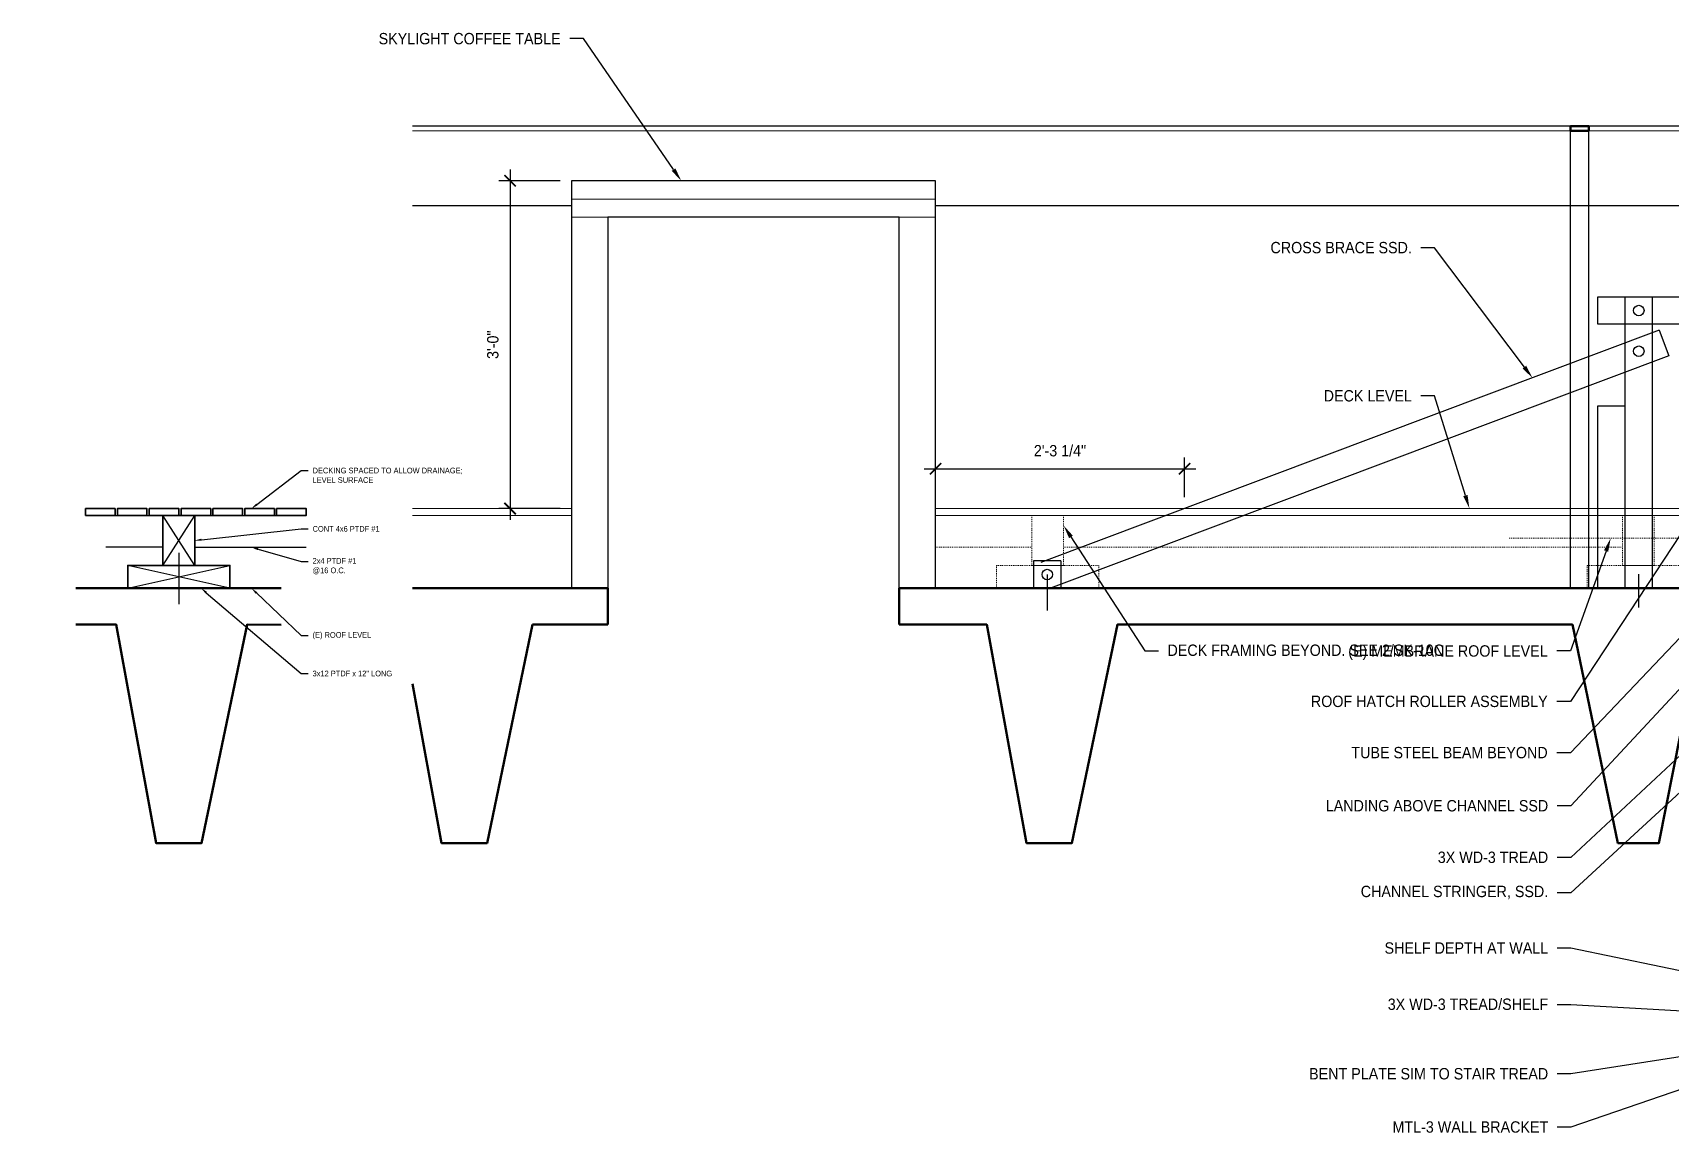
# Model space of a CAD drawing. Header units: inches. Extents: x -5536 to 8590, y -9140 to 228.
# Drawn here: x -260.2 to -80.2, y -4528.7 to -4407.5 of the extents above; entities that cross this region are included whole.
import ezdxf
from ezdxf import colors
from ezdxf.entities.mleader import LeaderData, LeaderLine
from ezdxf.math import Vec2, Vec3

# ---------------------------------------------------------------- set-up
doc = ezdxf.new("R2010")
doc.units = ezdxf.units.IN
doc.header["$LTSCALE"] = 0.125
doc.header["$MEASUREMENT"] = 0
doc.header["$PDMODE"] = 35
doc.header["$PDSIZE"] = -5
doc.linetypes.add('DASHED', pattern=[0.75, 0.5, -0.25])
doc.layers.get('0').update_dxf_attribs({"linetype": 'CONTINUOUS'})
doc.layers.get('Defpoints').update_dxf_attribs({"linetype": 'CONTINUOUS'})
for name, color, linetype, lineweight in [('A-ELEV-1', 4, 'CONTINUOUS', 35), ('A-ELEV-2', 5, 'CONTINUOUS', 25), ('A-ELEV-3', 8, 'CONTINUOUS', 15), ('A-ELEV-BYND', 9, 'DASHED', 9), ('A-ELEV-CUT', 3, 'CONTINUOUS', 50), ('A-FLOR-BYND', 8, 'DASHED', 15), ('A-NOTE-DIM', 8, 'CONTINUOUS', 15), ('A-NOTE-REF', 8, 'CONTINUOUS', 15)]:
    doc.layers.add(name, color=color, linetype=linetype, lineweight=lineweight)
doc.styles.add('ANNOT-SM', font='swisse.ttf', dxfattribs={"width": 0.9, "height": 0.078125})
doc.dimstyles.new('DIM-ANNOT', dxfattribs={"dimtxt": 0.078125, "dimasz": 0.078125, "dimexe": 0.078125, "dimexo": 0.078125, "dimgap": 0.078125, "dimtad": 1, "dimzin": 11, "dimdsep": 46, "dimlunit": 4, "dimtxsty": 'ANNOT-SM', "dimblk1": 'ARCHTICK', "dimblk2": 'ARCHTICK', "dimsah": 1, "dimcen": 0, "dimdle": 0.078125, "dimclrd": 8, "dimclre": 8, "dimclrt": 8, "dimadec": 0, "dimazin": 0, "dimtfac": 4, "dimtofl": 0, "dimtmove": 2, "dimatfit": 3, "dimfxl": 1, "dimfrac": 2, "dimtzin": 0, "dimarcsym": 0})

# ---------------------------------------------------------------- blocks, each defined once
blk = doc.blocks.new('deck detail')
at = {"layer": 'A-ELEV-1'}
for points in [[(-10.25, 8), (-7, 8), (-7, 8.75), (-10.25, 8.75)], [(-6.75, 8), (-3.5, 8), (-3.5, 8.75), (-6.75, 8.75)], [(-3.25, 8), (0, 8), (0, 8.75), (-3.25, 8.75)], [(1.75, 2.5), (-1.75, 2.5), (-1.75, 8), (1.75, 8)], [(0.25, 8), (3.5, 8), (3.5, 8.75), (0.25, 8.75)], [(3.75, 8), (7, 8), (7, 8.75), (3.75, 8.75)], [(7.25, 8), (10.5, 8), (10.5, 8.75), (7.25, 8.75)], [(10.75, 8), (14, 8), (14, 8.75), (10.75, 8.75)], [(5.62, 0), (-5.62, 0), (-5.62, 2.5), (5.62, 2.5)]]:
    blk.add_lwpolyline(points, close=True, dxfattribs=at)
at = {"layer": 'A-ELEV-2'}
for p, q in [((-1.75, 2.5), (1.75, 8)), ((1.75, 2.5), (-1.75, 8)), ((-1.75, 4.5), (-8.01, 4.5)), ((1.75, 4.5), (11.51, 4.5)), ((-5.62, 0), (5.62, 2.5)), ((5.62, 0), (-5.62, 2.5))]:
    blk.add_line(p, q, dxfattribs=at)
blk = doc.blocks.new('_ARCHTICK')
at = {"color": 0, "linetype": 'ByBlock', "const_width": 0.15}
blk.add_lwpolyline([(-0.5, -0.5), (0.5, 0.5)], dxfattribs=at)
blk = doc.blocks.new('*D115')
at = {"layer": 'A-NOTE-DIM', "color": 8, "lineweight": -2, "transparency": 16777216}
for p, q in [((-202.25, -4423.75), (-209.01, -4423.75)), ((-207.76, -4422.5), (-207.76, -4461)), ((-202.25, -4459.75), (-209.01, -4459.75))]:
    blk.add_line(p, q, dxfattribs=at)
at = {"layer": 'Defpoints', "color": 0, "transparency": 16777216}
for p in [(-201, -4423.75), (-207.76, -4459.75), (-201, -4459.75)]:
    blk.add_point(p, dxfattribs=at)
at = {"layer": 'A-NOTE-DIM', "color": 8, "lineweight": -2, "transparency": 16777216, "xscale": 1.25, "yscale": 1.25, "zscale": 1.25}
for p, rotation in [((-207.76, -4423.75), 90), ((-207.76, -4459.75), 270)]:
    blk.add_blockref('_ARCHTICK', p, dxfattribs=dict(at, rotation=rotation))
at = {"layer": 'A-NOTE-DIM', "color": 8, "transparency": 16777216, "insert": (-209.65, -4441.75), "char_height": 1.25, "attachment_point": 5, "rotation": 90, "style": 'ANNOT-SM'}
blk.add_mtext('3\'-0" ', dxfattribs=at)
blk = doc.blocks.new('*D116')
at = {"layer": 'A-NOTE-DIM', "color": 8, "lineweight": -2, "transparency": 16777216}
for p, q in [((-161, -4458.5), (-161, -4454.12)), ((-133.63, -4458.5), (-133.63, -4454.12)), ((-162.25, -4455.37), (-132.38, -4455.37))]:
    blk.add_line(p, q, dxfattribs=at)
at = {"layer": 'Defpoints', "color": 0, "transparency": 16777216}
for p in [(-133.63, -4455.37), (-161, -4459.75), (-133.63, -4459.75)]:
    blk.add_point(p, dxfattribs=at)
at = {"layer": 'A-NOTE-DIM', "color": 8, "lineweight": -2, "transparency": 16777216, "xscale": 1.25, "yscale": 1.25, "zscale": 1.25, "rotation": 180}
blk.add_blockref('_ARCHTICK', (-161, -4455.37), dxfattribs=at)
at = {"layer": 'A-NOTE-DIM', "color": 8, "lineweight": -2, "transparency": 16777216, "xscale": 1.25, "yscale": 1.25, "zscale": 1.25}
blk.add_blockref('_ARCHTICK', (-133.63, -4455.37), dxfattribs=at)
at = {"layer": 'A-NOTE-DIM', "color": 8, "transparency": 16777216, "insert": (-147.32, -4453.4), "char_height": 1.25, "attachment_point": 5, "style": 'ANNOT-SM'}
blk.add_mtext('2\'-3 1/4" ', dxfattribs=at)

msp = doc.modelspace()

# ---------------------------------------------------------------- linework, layer by layer
at = {"layer": 'A-ELEV-2'}
for p, q in [((-19.2502, -4417.75), (-218.46943, -4417.75)), ((-91.20496, -4468.5), (-91.20496, -4418.25)), ((-89.20496, -4468.5), (-89.20496, -4418)), ((-201.0002, -4426.5), (-218.46943, -4426.5)), ((-19.0002, -4426.5), (-161.0002, -4426.5)), ((-85.20496, -4468.5), (-85.20496, -4436.5)), ((-82.20496, -4468.5), (-82.20496, -4436.5)), ((-81.44963, -4440.16595), (-149.41495, -4465.67196)), ((-81.44963, -4440.16595), (-80.40195, -4442.95231)), ((-80.40195, -4442.95231), (-148.34772, -4468.5)), ((-88.20496, -4468.5), (-88.20496, -4448.44495)), ((-88.20496, -4448.44495), (-85.20496, -4448.44495)), ((-254.41498, -4460.5), (-230.16498, -4460.5)), ((-244.16498, -4464.60919), (-244.16498, -4470.23644)), ((-242.41498, -4464), (-230.16498, -4464)), ((-147.2176, -4465.5), (-150.2176, -4465.5)), ((-150.2176, -4465.5), (-150.2176, -4468.5)), ((-147.2176, -4465.5), (-147.2176, -4468.5)), ((-148.7176, -4467), (-148.7176, -4470.95594))]:
    msp.add_line(p, q, dxfattribs=at)
for points in [[(-161.0002, -4468.5), (-161.0002, -4423.75), (-201.0002, -4423.75), (-201.0002, -4468.5)], [(-165.0002, -4468.5), (-165.0002, -4427.75), (-197.0002, -4427.75), (-197.0002, -4468.5)], [(-19.0002, -4439.5), (-88.20496, -4439.5), (-88.20496, -4436.5), (-19.0002, -4436.5)], [(-83.7502, -4466.94188), (-83.7502, -4470.6326)]]:
    msp.add_lwpolyline(points, dxfattribs=at)
for centre in [(-83.70496, -4438), (-83.70496, -4442.46157), (-148.7176, -4467)]:
    msp.add_circle(centre, 0.57811, dxfattribs=at)
at = {"layer": 'A-ELEV-3'}
for p, q in [((-91.20496, -4418.25), (-218.46943, -4418.25)), ((-19.5002, -4418.25), (-89.20496, -4418.25))]:
    msp.add_line(p, q, dxfattribs=at)
for points in [[(-218.46943, -4459.75), (-201.0002, -4459.75)], [(-201.0002, -4460.5), (-218.46943, -4460.5)], [(-161.0002, -4459.75), (-75.0002, -4459.75), (-75.0002, -4460.5), (-161.0002, -4460.5)]]:
    msp.add_lwpolyline(points, dxfattribs=at)
at = {"layer": 'A-ELEV-BYND'}
for p, q in [((-161.0002, -4464), (-150.4279, -4464)), ((-146.9279, -4464), (-85.5002, -4464))]:
    msp.add_line(p, q, dxfattribs=at)
for points in [[(-146.9279, -4466), (-150.4279, -4466), (-150.4279, -4460.5), (-146.9279, -4460.5)], [(-82.0002, -4466), (-85.5002, -4466), (-85.5002, -4460.5), (-82.0002, -4460.5)], [(-143.0529, -4468.5), (-154.3029, -4468.5), (-154.3029, -4466), (-143.0529, -4466)], [(-78.1252, -4468.5), (-89.3752, -4468.5), (-89.3752, -4466), (-78.1252, -4466)]]:
    msp.add_lwpolyline(points, close=True, dxfattribs=at)
at = {"layer": 'A-ELEV-CUT'}
for p, q in [((-232.90613, -4468.5), (-255.50323, -4468.5)), ((-197.0002, -4468.5), (-218.46943, -4468.5)), ((-197.0002, -4468.5), (-197.0002, -4472.5)), ((-165.0002, -4468.5), (-165.0002, -4472.5))]:
    msp.add_line(p, q, dxfattribs=at)
for points in [[(-89.20496, -4418.25), (-91.20496, -4418.25), (-91.20496, -4417.75), (-89.20496, -4417.75), (-89.20496, -4418.25)], [(-165.0002, -4472.5), (-155.37651, -4472.5), (-151.0002, -4496.5), (-146.0002, -4496.5), (-141.0002, -4472.5), (-91.0002, -4472.5), (-86.0002, -4496.5), (-81.5002, -4496.5), (-76.7502, -4472.5), (-70.7502, -4472.5), (-70.7502, -4468.5), (-165.0002, -4468.5)], [(-232.90613, -4472.50598), (-236.66498, -4472.5), (-241.66498, -4496.5), (-246.66498, -4496.5), (-251.04129, -4472.5), (-255.50323, -4472.5)], [(-205.28172, -4472.5), (-210.28172, -4496.5), (-215.28172, -4496.5), (-218.46943, -4479.01839)], [(-197.0002, -4472.5), (-205.28172, -4472.5)]]:
    msp.add_lwpolyline(points, dxfattribs=at)
at = {"layer": 'A-FLOR-BYND'}
msp.add_line((-74.2502, -4463), (-98.01232, -4463), dxfattribs=at)
at = {"layer": 'A-NOTE-DIM'}
for p, q in [((-201.0002, -4425.75), (-161.0002, -4425.75)), ((-201.0002, -4427.75), (-161.0002, -4427.75))]:
    msp.add_line(p, q, dxfattribs=at)

# ---------------------------------------------------------------- block references
at = {"layer": 'A-ELEV-2'}
msp.add_blockref('deck detail', (-244.16498, -4468.5), dxfattribs=at)

# ---------------------------------------------------------------- dimensions: what is measured, and where the dimension line sits
at = {"layer": 'A-NOTE-DIM'}
dim = msp.add_linear_dim(base=(-207.76196, -4459.75), p1=(-201.0002, -4423.75), p2=(-201.0002, -4459.75), angle=90, dimstyle='DIM-ANNOT', override={"dimpost": ' '}, dxfattribs=at)
dim.commit()
dim.dimension.update_dxf_attribs({"geometry": '*D115', "text_midpoint": (-209.65344, -4441.75)})
dim = msp.add_linear_dim(base=(-133.63484, -4455.36867), p1=(-161.0002, -4459.75), p2=(-133.63484, -4459.75), dimstyle='DIM-ANNOT', override={"dimpost": ' '}, dxfattribs=at)
dim.commit()
dim.dimension.update_dxf_attribs({"geometry": '*D116', "text_midpoint": (-147.31752, -4453.3969)})

# ---------------------------------------------------------------- leaders
at = {"layer": 'A-NOTE-REF'}
ml = msp.add_multileader_mtext('Standard', dxfattribs=at)
ml.set_content('SKYLIGHT COFFEE TABLE', color=256, style='ANNOT-SM')
ml.set_leader_properties()
ml.build(insert=Vec2(0, 0))
ml.multileader.update_dxf_attribs({"dogleg_length": 0.09375, "arrow_head_size": 1.5, "scale": 16})
ctx = ml.context
ctx.base_point, ctx.scale, ctx.char_height, ctx.arrow_head_size, ctx.landing_gap_size, ctx.plane_origin = Vec3(-218.93769, -4408.1257), 16, 1.25, 1.5, 1, Vec3(-176.93919, -4447.0509)
ctx.text_align_type = 2
notes = []
notes.append((ctx, [(0, (1, 1, 0), (-199.70823, -4408.1257), (-1, 0), 1.5, [(0, [(-188.94142, -4423.75)], 0, [])])]))
ctx.mtext.insert, ctx.mtext.width, ctx.mtext.alignment, ctx.mtext.flow_direction = Vec3(-202.20823, -4407.5007), 18.4050437, 3, 5
ml = msp.add_multileader_mtext('Standard', dxfattribs=at)
ml.set_content('42" H GUARDRAIL ', color=256, style='ANNOT-SM')
ml.set_leader_properties()
ml.build(insert=Vec2(0, 0))
ml.multileader.update_dxf_attribs({"dogleg_length": 0.09375, "arrow_head_size": 1.5, "scale": 16})
ctx = ml.context
ctx.base_point, ctx.scale, ctx.char_height, ctx.arrow_head_size, ctx.landing_gap_size, ctx.plane_origin = Vec3(-310.25459, -4423.12989), 16, 1.25, 1.5, 1, Vec3(-429.55094, -4518.54878)
notes.append((ctx, [(0, (1, 1, 0), (-311.75459, -4423.12989), (1, 0), 1.5, [(0, [(-338.51064, -4417.75)], 0, [])])]))
ctx.mtext.insert, ctx.mtext.width, ctx.mtext.flow_direction = Vec3(-309.25459, -4422.48841), 12.9940449, 5
ml = msp.add_multileader_mtext('Standard', dxfattribs=at)
ml.set_content('CROSS BRACE SSD.', color=256, style='ANNOT-SM')
ml.set_leader_properties()
ml.build(insert=Vec2(0, 0))
ml.multileader.update_dxf_attribs({"dogleg_length": 0.09375, "arrow_head_size": 1.5, "scale": 16})
ctx = ml.context
ctx.base_point, ctx.scale, ctx.char_height, ctx.arrow_head_size, ctx.landing_gap_size, ctx.plane_origin = Vec3(-126.87294, -4431.09698), 16, 1.25, 1.5, 1, Vec3(-83.3752, -4470.02219)
ctx.text_align_type = 2
notes.append((ctx, [(0, (1, 1, 0), (-106.14424, -4431.09698), (-1, 0), 1.5, [(0, [(-95.37743, -4445.4127)], 0, [])])]))
ctx.mtext.insert, ctx.mtext.width, ctx.mtext.alignment, ctx.mtext.flow_direction = Vec3(-108.64424, -4430.4555), 18.4050437, 3, 5
ml = msp.add_multileader_mtext('Standard', dxfattribs=at)
ml.set_content('(E) PARAPET', color=256, style='ANNOT-SM')
ml.set_leader_properties()
ml.build(insert=Vec2(0, 0))
ml.multileader.update_dxf_attribs({"dogleg_length": 0.09375, "arrow_head_size": 1.5, "scale": 16})
ctx = ml.context
ctx.base_point, ctx.scale, ctx.char_height, ctx.arrow_head_size, ctx.landing_gap_size, ctx.plane_origin = Vec3(-310.35667, -4439.87535), 16, 1.25, 1.5, 1, Vec3(-358.53052, -4444.10967)
notes.append((ctx, [(0, (1, 1, 0), (-311.85667, -4439.87535), (1, 0), 1.5, [(0, [(-313.51044, -4445.38786)], 0, [])])]))
ctx.mtext.insert, ctx.mtext.width, ctx.mtext.flow_direction = Vec3(-309.35667, -4439.08597), 11.8182432, 5
ml = msp.add_multileader_mtext('Standard', dxfattribs=at)
ml.set_content('DECK LEVEL', color=256, style='ANNOT-SM')
ml.set_leader_properties()
ml.build(insert=Vec2(0, 0))
ml.multileader.update_dxf_attribs({"dogleg_length": 0.09375, "arrow_head_size": 1.5, "scale": 16})
ctx = ml.context
ctx.base_point, ctx.scale, ctx.char_height, ctx.arrow_head_size, ctx.landing_gap_size, ctx.plane_origin = Vec3(-120.28116, -4447.3741), 16, 1.25, 1.5, 1, Vec3(-83.3752, -4482.38264)
ctx.text_align_type = 2
notes.append((ctx, [(0, (1, 1, 0), (-106.14424, -4447.3741), (-1, 0), 1.5, [(0, [(-102.31998, -4459.75)], 0, [])])]))
ctx.mtext.insert, ctx.mtext.width, ctx.mtext.alignment, ctx.mtext.flow_direction = Vec3(-108.64424, -4446.73262), 23.5251956, 3, 5
ml = msp.add_multileader_mtext('Standard', dxfattribs=at)
ml.set_content('ROOF HATCH ROLLER ASSEMBLY', color=256, style='ANNOT-SM')
ml.set_leader_properties()
ml.build(insert=Vec2(0, 0))
ml.multileader.update_dxf_attribs({"dogleg_length": 0.09375, "arrow_head_size": 1.5, "scale": 16})
ctx = ml.context
ctx.base_point, ctx.scale, ctx.char_height, ctx.arrow_head_size, ctx.landing_gap_size, ctx.plane_origin = Vec3(-113.4772, -4480.94116), 16, 1.25, 1.5, 1, Vec3(-116.0405, -4506.45839)
ctx.text_align_type = 2
notes.append((ctx, [(1, (1, 1, 0), (-91.22188, -4480.94116), (-1, 0), 1.5, [(0, [(-74.2502, -4455.17004)], 0, [])])]))
ctx.mtext.insert, ctx.mtext.width, ctx.mtext.alignment, ctx.mtext.flow_direction = Vec3(-93.72188, -4480.29968), 21.5361499, 3, 5
ml = msp.add_multileader_mtext('Standard', dxfattribs=at)
ml.set_content('ROOF MEMBRANE', color=256, style='ANNOT-SM')
ml.set_leader_properties()
ml.build(insert=Vec2(0, 0))
ml.multileader.update_dxf_attribs({"dogleg_length": 0.09375, "arrow_head_size": 1.5, "scale": 16})
ctx = ml.context
ctx.base_point, ctx.scale, ctx.char_height, ctx.arrow_head_size, ctx.landing_gap_size, ctx.plane_origin = Vec3(-310.35667, -4455.9974), 16, 1.25, 1.5, 1, Vec3(-358.53052, -4459.01491)
notes.append((ctx, [(0, (1, 1, 0), (-311.85667, -4455.9974), (1, 0), 1.5, [(0, [(-336.41567, -4460.2931)], 0, [])])]))
ctx.mtext.insert, ctx.mtext.width, ctx.mtext.flow_direction = Vec3(-309.35667, -4455.3724), 11.8182432, 5
ml = msp.add_multileader_mtext('Standard', dxfattribs=at)
ml.set_content('DECKING SPACED TO ALLOW DRAINAGE;\\PLEVEL SURFACE ', color=256, style='ANNOT-SM')
ml.set_leader_properties()
ml.build(insert=Vec2(0, 0))
ml.multileader.update_dxf_attribs({"dogleg_length": 0.09375, "arrow_head_size": 0.75, "scale": 8})
ctx = ml.context
ctx.base_point, ctx.scale, ctx.char_height, ctx.arrow_head_size, ctx.landing_gap_size, ctx.plane_origin = Vec3(-229.96612, -4455.57838), 8, 0.625, 0.75, 0.5, Vec3(-238.56279, -4443.86599)
notes.append((ctx, [(0, (1, 1, 0), (-230.71612, -4455.57838), (1, 0), 0.75, [(0, [(-236.18027, -4459.75)], 0, [])])]))
ctx.mtext.insert, ctx.mtext.width, ctx.mtext.flow_direction = Vec3(-229.46612, -4455.25764), 9.2025218, 5
ml = msp.add_multileader_mtext('Standard', dxfattribs=at)
ml.set_content('NEW STRUCTURAL BEAM, SSD. ', color=256, style='ANNOT-SM')
ml.set_leader_properties()
ml.build(insert=Vec2(0, 0))
ml.multileader.update_dxf_attribs({"dogleg_length": 0.09375, "arrow_head_size": 1.5, "scale": 16})
ctx = ml.context
ctx.base_point, ctx.scale, ctx.char_height, ctx.arrow_head_size, ctx.landing_gap_size, ctx.plane_origin = Vec3(-310.25459, -4462.12555), 16, 1.25, 1.5, 1, Vec3(-358.53052, -4510.08725)
notes.append((ctx, [(0, (1, 1, 0), (-311.75459, -4462.12555), (1, 0), 1.5, [(0, [(-333.01064, -4464.48818)], 0, [])])]))
ctx.mtext.insert, ctx.mtext.width, ctx.mtext.flow_direction = Vec3(-309.25459, -4461.35688), 15.4583093, 5
ml = msp.add_multileader_mtext('Standard', dxfattribs=at)
ml.set_content('TUBE STEEL BEAM BEYOND', color=256, style='ANNOT-SM')
ml.set_leader_properties()
ml.build(insert=Vec2(0, 0))
ml.multileader.update_dxf_attribs({"dogleg_length": 0.09375, "arrow_head_size": 1.5, "scale": 16})
ctx = ml.context
ctx.base_point, ctx.scale, ctx.char_height, ctx.arrow_head_size, ctx.landing_gap_size, ctx.plane_origin = Vec3(-110.69475, -4486.56934), 16, 1.25, 1.5, 1, Vec3(-116.0405, -4500.01589)
ctx.text_align_type = 2
notes.append((ctx, [(1, (1, 1, 0), (-91.22188, -4486.56934), (-1, 0), 1.5, [(0, [(-68.32934, -4462.5)], 0, [])])]))
ctx.mtext.insert, ctx.mtext.width, ctx.mtext.alignment, ctx.mtext.flow_direction = Vec3(-93.72188, -4485.92786), 21.5361499, 3, 5
ml = msp.add_multileader_mtext('Standard', dxfattribs=at)
ml.set_content('(E) MEMBRANE ROOF LEVEL', color=256, style='ANNOT-SM')
ml.set_leader_properties()
ml.build(insert=Vec2(0, 0))
ml.multileader.update_dxf_attribs({"dogleg_length": 0.09375, "arrow_head_size": 1.5, "scale": 16})
ctx = ml.context
ctx.base_point, ctx.scale, ctx.char_height, ctx.arrow_head_size, ctx.landing_gap_size, ctx.plane_origin = Vec3(-113.15392, -4475.38907), 16, 1.25, 1.5, 1, Vec3(-116.0405, -4495.30323)
ctx.text_align_type = 2
notes.append((ctx, [(1, (1, 1, 0), (-91.22188, -4475.38907), (-1, 0), 1.5, [(0, [(-86.79471, -4463)], 0, [])])]))
ctx.mtext.insert, ctx.mtext.width, ctx.mtext.alignment, ctx.mtext.flow_direction = Vec3(-93.72188, -4474.76407), 21.5361499, 3, 5
ml = msp.add_multileader_mtext('Standard', dxfattribs=at)
ml.set_content('CONT 4x6 PTDF #1', color=256, style='ANNOT-SM')
ml.set_leader_properties()
ml.build(insert=Vec2(0, 0))
ml.multileader.update_dxf_attribs({"dogleg_length": 0.09375, "arrow_head_size": 0.75, "scale": 8})
ctx = ml.context
ctx.base_point, ctx.scale, ctx.char_height, ctx.arrow_head_size, ctx.landing_gap_size, ctx.plane_origin = Vec3(-229.96612, -4461.98267), 8, 0.625, 0.75, 0.5, Vec3(-238.56279, -4449.52269)
notes.append((ctx, [(0, (1, 1, 0), (-230.71612, -4461.98267), (1, 0), 0.75, [(0, [(-242.41498, -4463.25)], 0, [])])]))
ctx.mtext.insert, ctx.mtext.width, ctx.mtext.flow_direction = Vec3(-229.46612, -4461.66193), 9.2025218, 5
ml = msp.add_multileader_mtext('Standard', dxfattribs=at)
ml.set_content('DECK FRAMING BEYOND. SEE 2/SK-10C', color=256, style='ANNOT-SM')
ml.set_leader_properties()
ml.build(insert=Vec2(0, 0))
ml.multileader.update_dxf_attribs({"dogleg_length": 0.09375, "arrow_head_size": 1.5, "scale": 16})
ctx = ml.context
ctx.base_point, ctx.scale, ctx.char_height, ctx.arrow_head_size, ctx.landing_gap_size, ctx.plane_origin = Vec3(-136.50502, -4475.38907), 16, 1.25, 1.5, 1, Vec3(-113.1864, -4495.30323)
notes.append((ctx, [(1, (1, 1, 0), (-138.00502, -4475.38907), (1, 0), 1.5, [(0, [(-146.9279, -4461.60435)], 0, [])])]))
ctx.mtext.insert, ctx.mtext.width, ctx.mtext.flow_direction = Vec3(-135.50502, -4474.68378), 13.5108953, 5
ml = msp.add_multileader_mtext('Standard', dxfattribs=at)
ml.set_content('2x4 PTDF #1 \\P@16 O.C.', color=256, style='ANNOT-SM')
ml.set_leader_properties()
ml.build(insert=Vec2(0, 0))
ml.multileader.update_dxf_attribs({"dogleg_length": 0.09375, "arrow_head_size": 0.75, "scale": 8})
ctx = ml.context
ctx.base_point, ctx.scale, ctx.char_height, ctx.arrow_head_size, ctx.landing_gap_size, ctx.plane_origin = Vec3(-229.96612, -4465.55399), 8, 0.625, 0.75, 0.5, Vec3(-238.56279, -4453.8416)
notes.append((ctx, [(0, (1, 1, 0), (-230.71612, -4465.55399), (1, 0), 0.75, [(0, [(-236.18027, -4464)], 0, [])])]))
ctx.mtext.insert, ctx.mtext.width, ctx.mtext.flow_direction = Vec3(-229.46612, -4465.17959), 9.2025218, 5
ml = msp.add_multileader_mtext('Standard', dxfattribs=at)
ml.set_content('3x12 PTDF x 12" LONG', color=256, style='ANNOT-SM')
ml.set_leader_properties()
ml.build(insert=Vec2(0, 0))
ml.multileader.update_dxf_attribs({"dogleg_length": 0.09375, "arrow_head_size": 0.75, "scale": 8})
ctx = ml.context
ctx.base_point, ctx.scale, ctx.char_height, ctx.arrow_head_size, ctx.landing_gap_size, ctx.plane_origin = Vec3(-229.96612, -4477.87581), 8, 0.625, 0.75, 0.5, Vec3(-238.56279, -4465.51192)
notes.append((ctx, [(0, (1, 1, 0), (-230.71612, -4477.87581), (1, 0), 0.75, [(0, [(-241.71801, -4468.5)], 0, [])])]))
ctx.mtext.insert, ctx.mtext.width, ctx.mtext.flow_direction = Vec3(-229.46612, -4477.55507), 5.1062534, 5
ml = msp.add_multileader_mtext('Standard', dxfattribs=at)
ml.set_content('(E) ROOF LEVEL', color=256, style='ANNOT-SM')
ml.set_leader_properties()
ml.build(insert=Vec2(0, 0))
ml.multileader.update_dxf_attribs({"dogleg_length": 0.09375, "arrow_head_size": 0.75, "scale": 8})
ctx = ml.context
ctx.base_point, ctx.scale, ctx.char_height, ctx.arrow_head_size, ctx.landing_gap_size, ctx.plane_origin = Vec3(-229.96612, -4473.70881), 8, 0.625, 0.75, 0.5, Vec3(-238.56279, -4461.99642)
notes.append((ctx, [(0, (1, 1, 0), (-230.71612, -4473.70881), (1, 0), 0.75, [(0, [(-236.18027, -4468.5)], 0, [])])]))
ctx.mtext.insert, ctx.mtext.width, ctx.mtext.flow_direction = Vec3(-229.46612, -4473.31412), 9.2025218, 5
ml = msp.add_multileader_mtext('Standard', dxfattribs=at)
ml.set_content('LANDING ABOVE CHANNEL SSD', color=256, style='ANNOT-SM')
ml.set_leader_properties()
ml.build(insert=Vec2(0, 0))
ml.multileader.update_dxf_attribs({"dogleg_length": 0.09375, "arrow_head_size": 1.5, "scale": 16})
ctx = ml.context
ctx.base_point, ctx.scale, ctx.char_height, ctx.arrow_head_size, ctx.landing_gap_size, ctx.plane_origin = Vec3(-108.99159, -4492.40733), 16, 1.25, 1.5, 1, Vec3(-116.0405, -4524.43622)
ctx.text_align_type = 2
notes.append((ctx, [(1, (1, 1, 0), (-91.15944, -4492.40733), (-1, 0), 1.5, [(0, [(-70.0877, -4469.71591)], 0, [])])]))
ctx.mtext.insert, ctx.mtext.width, ctx.mtext.alignment, ctx.mtext.flow_direction = Vec3(-93.65944, -4491.76585), 15.4583093, 3, 5
ml = msp.add_multileader_mtext('Standard', dxfattribs=at)
ml.set_content('3X WD-3 TREAD ', color=256, style='ANNOT-SM')
ml.set_leader_properties()
ml.build(insert=Vec2(0, 0))
ml.multileader.update_dxf_attribs({"dogleg_length": 0.09375, "arrow_head_size": 1.5, "scale": 16})
ctx = ml.context
ctx.base_point, ctx.scale, ctx.char_height, ctx.arrow_head_size, ctx.landing_gap_size, ctx.plane_origin = Vec3(-108.43783, -4498.07037), 16, 1.25, 1.5, 1, Vec3(-116.0405, -4534.48012)
ctx.text_align_type = 2
notes.append((ctx, [(1, (1, 1, 0), (-91.15944, -4498.07037), (-1, 0), 1.5, [(0, [(-68.8166, -4477.18182)], 0, [])])]))
ctx.mtext.insert, ctx.mtext.width, ctx.mtext.alignment, ctx.mtext.flow_direction = Vec3(-93.65944, -4497.42889), 15.4583093, 3, 5
ml = msp.add_multileader_mtext('Standard', dxfattribs=at)
ml.set_content('CHANNEL STRINGER, SSD.', color=256, style='ANNOT-SM')
ml.set_leader_properties()
ml.build(insert=Vec2(0, 0))
ml.multileader.update_dxf_attribs({"dogleg_length": 0.09375, "arrow_head_size": 1.5, "scale": 16})
ctx = ml.context
ctx.base_point, ctx.scale, ctx.char_height, ctx.arrow_head_size, ctx.landing_gap_size, ctx.plane_origin = Vec3(-108.45153, -4501.94944), 16, 1.25, 1.5, 1, Vec3(-116.0405, -4528.65045)
ctx.text_align_type = 2
notes.append((ctx, [(1, (1, 1, 0), (-91.15944, -4501.94944), (-1, 0), 1.5, [(0, [(-72.2502, -4484.5)], 0, [])])]))
ctx.mtext.insert, ctx.mtext.width, ctx.mtext.alignment, ctx.mtext.flow_direction = Vec3(-93.65944, -4501.18076), 15.4583093, 3, 5
ml = msp.add_multileader_mtext('Standard', dxfattribs=at)
ml.set_content('1x1 TUBE STEEL BRACE: CONNECT TO STRINGER ABOVE. \\PFRONT VERTICAL AT DIAGONAL TO FRONT OF SHELF.', color=256, style='ANNOT-SM')
ml.set_leader_properties()
ml.build(insert=Vec2(0, 0))
ml.multileader.update_dxf_attribs({"dogleg_length": 0.09375, "arrow_head_size": 2.25, "scale": 24})
ctx = ml.context
ctx.base_point, ctx.scale, ctx.char_height, ctx.arrow_head_size, ctx.landing_gap_size, ctx.plane_origin = Vec3(666.37913, -4493.7284), 24, 1.875, 2.25, 1.5, Vec3(878.73952, -4283.0164)
ctx.text_align_type = 2
notes.append((ctx, [(1, (1, 1, 0), (713.39561, -4493.7284), (-1, 0), 2.25, [(0, [(728.2998, -4505.9382)], 0, [])])]))
ctx.mtext.insert, ctx.mtext.width, ctx.mtext.alignment, ctx.mtext.flow_direction = Vec3(709.64561, -4492.76618), 43.4786469, 3, 5
ml = msp.add_multileader_mtext('Standard', dxfattribs=at)
ml.set_content('SHELF DEPTH AT WALL', color=256, style='ANNOT-SM')
ml.set_leader_properties()
ml.build(insert=Vec2(0, 0))
ml.multileader.update_dxf_attribs({"dogleg_length": 0.09375, "arrow_head_size": 1.5, "scale": 16})
ctx = ml.context
ctx.base_point, ctx.scale, ctx.char_height, ctx.arrow_head_size, ctx.landing_gap_size, ctx.plane_origin = Vec3(-109.15817, -4508.01847), 16, 1.25, 1.5, 1, Vec3(-116.0405, -4555.93006)
ctx.text_align_type = 2
notes.append((ctx, [(1, (1, 1, 0), (-91.15944, -4508.01847), (-1, 0), 1.5, [(0, [(-48.7502, -4516.84091)], 0, [])])]))
ctx.mtext.insert, ctx.mtext.width, ctx.mtext.alignment, ctx.mtext.flow_direction = Vec3(-93.65944, -4507.39347), 15.4583093, 3, 5
ml = msp.add_multileader_mtext('Standard', dxfattribs=at)
ml.set_content('3X WD-3 TREAD/SHELF ', color=256, style='ANNOT-SM')
ml.set_leader_properties()
ml.build(insert=Vec2(0, 0))
ml.multileader.update_dxf_attribs({"dogleg_length": 0.09375, "arrow_head_size": 1.5, "scale": 16})
ctx = ml.context
ctx.base_point, ctx.scale, ctx.char_height, ctx.arrow_head_size, ctx.landing_gap_size, ctx.plane_origin = Vec3(-106.46471, -4514.27589), 16, 1.25, 1.5, 1, Vec3(-116.0405, -4544.48485)
ctx.text_align_type = 2
notes.append((ctx, [(1, (1, 1, 0), (-91.15944, -4514.27589), (-1, 0), 1.5, [(0, [(-67.46625, -4515.59091)], 0, [])])]))
ctx.mtext.insert, ctx.mtext.width, ctx.mtext.alignment, ctx.mtext.flow_direction = Vec3(-93.65944, -4513.5706), 15.4583093, 3, 5
ml = msp.add_multileader_mtext('Standard', dxfattribs=at)
ml.set_content('BENT PLATE SIM TO STAIR TREAD', color=256, style='ANNOT-SM')
ml.set_leader_properties()
ml.build(insert=Vec2(0, 0))
ml.multileader.update_dxf_attribs({"dogleg_length": 0.09375, "arrow_head_size": 1.5, "scale": 16})
ctx = ml.context
ctx.base_point, ctx.scale, ctx.char_height, ctx.arrow_head_size, ctx.landing_gap_size, ctx.plane_origin = Vec3(-108.87445, -4521.84623), 16, 1.25, 1.5, 1, Vec3(-116.0405, -4550.63948)
ctx.text_align_type = 2
notes.append((ctx, [(1, (1, 1, 0), (-91.15944, -4521.84623), (-1, 0), 1.5, [(0, [(-68.6252, -4518.34091)], 0, [])])]))
ctx.mtext.insert, ctx.mtext.width, ctx.mtext.alignment, ctx.mtext.flow_direction = Vec3(-93.65944, -4521.20475), 15.4583093, 3, 5
ml = msp.add_multileader_mtext('Standard', dxfattribs=at)
ml.set_content('MTL-3 WALL BRACKET', color=256, style='ANNOT-SM')
ml.set_leader_properties()
ml.build(insert=Vec2(0, 0))
ml.multileader.update_dxf_attribs({"dogleg_length": 0.09375, "arrow_head_size": 1.5, "scale": 16})
ctx = ml.context
ctx.base_point, ctx.scale, ctx.char_height, ctx.arrow_head_size, ctx.landing_gap_size, ctx.plane_origin = Vec3(-105.36405, -4527.69617), 16, 1.25, 1.5, 1, Vec3(-116.0405, -4554.26882)
ctx.text_align_type = 2
notes.append((ctx, [(1, (1, 1, 0), (-91.15944, -4527.69617), (-1, 0), 1.5, [(0, [(-69.0002, -4520.09091)], 0, [])])]))
ctx.mtext.insert, ctx.mtext.width, ctx.mtext.alignment, ctx.mtext.flow_direction = Vec3(-93.65944, -4527.05469), 15.4583093, 3, 5
for ctx, leaders in notes:
    for number, flags, end, landing, length, lines in leaders:
        leader = LeaderData()
        leader.index, (leader.has_last_leader_line, leader.has_dogleg_vector, leader.attachment_direction) = number, flags
        leader.last_leader_point, leader.dogleg_vector, leader.dogleg_length = Vec3(end), Vec3(landing), length
        for number, points, colour, breaks in lines:
            line = LeaderLine()
            line.index, line.vertices, line.color, line.breaks = number, Vec3.list(points), colors.encode_raw_color(colour), breaks
            leader.lines.append(line)
        ctx.leaders.append(leader)

doc.saveas('drawing.dxf')
